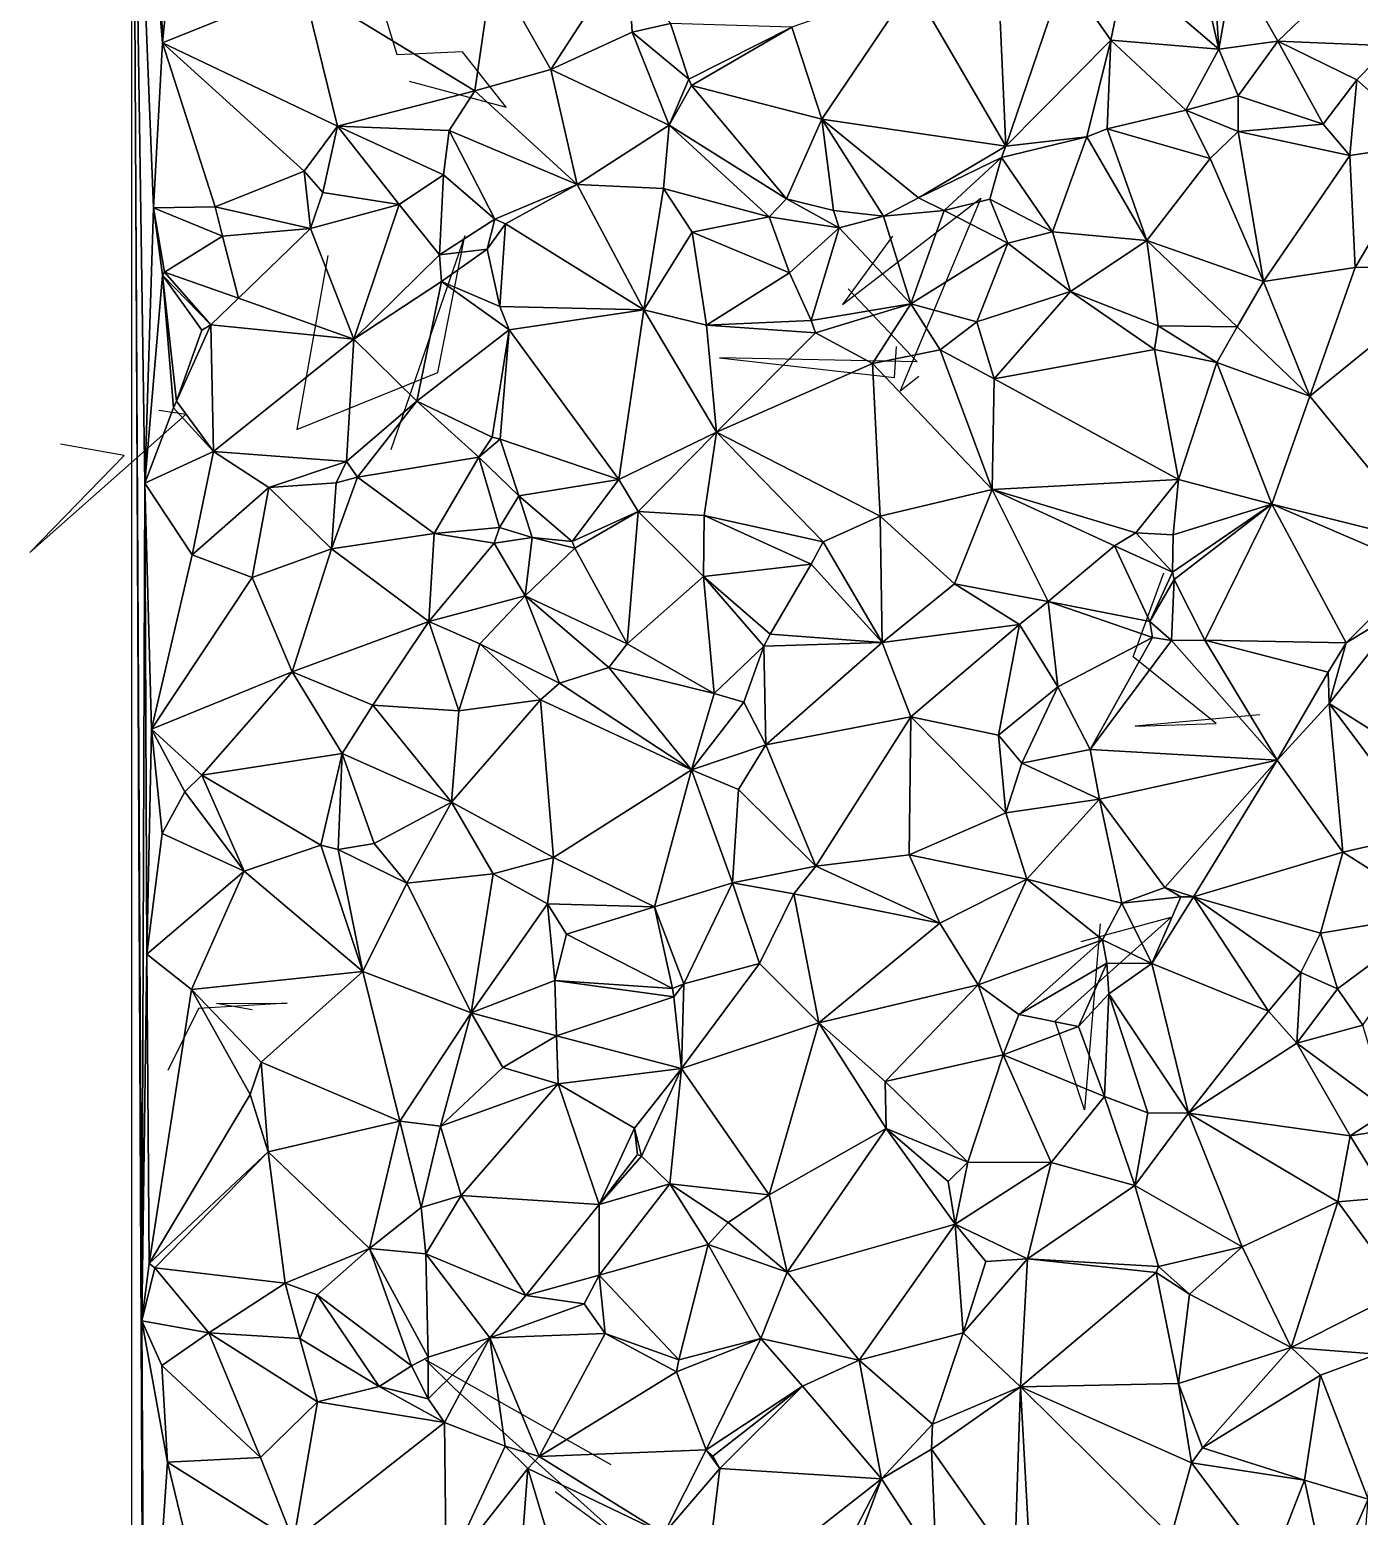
# Model space of a CAD drawing. Header units: metres. Extents: x -15.8 to 15, y -15.7 to 15.
# Drawn here: x -15.84 to -4.85, y -8.17 to 4.13 of the extents above; entities that cross this region are included whole.
import ezdxf

# ---------------------------------------------------------------- set-up
doc = ezdxf.new("R2010")
doc.units = ezdxf.units.M
for name, color, linetype in [('CRACKS', 1, 'Continuous'), ('STREET_MESH', 7, 'Continuous'), ('WATER_LINE', 5, 'Continuous')]:
    doc.layers.add(name, color=color, linetype=linetype)

msp = doc.modelspace()

# ---------------------------------------------------------------- linework, layer by layer
at = {"layer": 'CRACKS'}
for points in [[(-12.704, 3.705, 0.1), (-11.902, 3.49, 0.1), (-12.262, 3.946, 0.1), (-12.801, 3.921, 0.1), (-13.013, 4.61, 0.1)], [(-8.707, 2.421, 0.1), (-9.119, 1.856, 0.1), (-7.975, 2.737, 0.1), (-8.641, 1.142, 0.1), (-8.487, 1.264, 0.1)], [(-13.377, 2.261, 0.1), (-13.633, 0.824, 0.1), (-12.466, 1.294, 0.1), (-12.244, 2.424, 0.1), (-12.855, 0.656, 0.1)], [(-9.072, 1.986, 0.1), (-8.503, 1.383, 0.1), (-10.137, 1.417, 0.1), (-8.69, 1.252, 0.1), (-8.672, 1.509, 0.1)], [(-14.774, 0.984, 0.1), (-14.548, 0.951, 0.1), (-15.841, -0.195, 0.1), (-15.06, 0.609, 0.1), (-15.587, 0.702, 0.1)], [(-5.668, -1.536, 0.1), (-6.698, -1.63, 0.1), (-6.029, -1.61, 0.1), (-6.714, -1.057, 0.1), (-6.461, -0.364, 0.1)], [(-6.988, -3.266, 0.1), (-7.119, -4.803, 0.1), (-7.361, -4.072, 0.1), (-6.404, -3.213, 0.1), (-7.147, -3.416, 0.1)], [(-14.002, -3.976, 0.1), (-14.297, -3.925, 0.1), (-13.711, -3.921, 0.1), (-14.445, -3.966, 0.1), (-14.698, -4.478, 0.1)], [(-11.033, -7.741, 0.1), (-12.567, -6.872, 0.1), (-12.327, -7.108, 0.1), (-10.828, -8.455, 0.1), (-11.496, -7.964, 0.1)]]:
    msp.add_polyline3d(points, dxfattribs=at)
at = {"layer": 'STREET_MESH'}
for points in [[(-14.915, -6.55), (-14.985, 6.893), (-14.884, -14.901)], [(-14.744, 4.02), (-14.985, 6.893), (-14.818, 2.656)], [(-14.744, 4.02), (-14.796, 5.926), (-14.985, 6.893)], [(-14.985, 6.893), (-14.889, 0.38), (-14.818, 2.656)], [(-14.915, -6.55), (-14.889, 0.38), (-14.985, 6.893)], [(-14.796, 5.926), (-14.744, 4.02), (-14.695, 4.501)], [(-5.882, 4.674), (-5.52, 4.035), (-4.601, 4.915)], [(-4.601, 4.915), (-5.52, 4.035), (-4.59, 3.996)], [(-12.012, 4.651), (-11.532, 3.801), (-10.899, 4.776)], [(-11.532, 3.801), (-10.859, 4.109), (-10.899, 4.776)], [(-10.859, 4.109), (-10.541, 4.18), (-10.899, 4.776)], [(-7.768, 3.166), (-7.841, 4.765), (-8.544, 4.498)], [(-7.768, 3.166), (-7.283, 4.594), (-7.841, 4.765)], [(-6.006, 3.968), (-6.181, 4.719), (-6.778, 4.631)], [(-6.181, 4.719), (-6.006, 3.968), (-6.048, 4.631)], [(-6.006, 3.968), (-5.882, 4.674), (-6.048, 4.631)], [(-5.882, 4.674), (-6.006, 3.968), (-5.52, 4.035)], [(-12.012, 4.651), (-13.58, 4.49), (-12.16, 3.623)], [(-11.532, 3.801), (-12.012, 4.651), (-12.16, 3.623)], [(-6.9, 4.042), (-7.283, 4.594), (-7.768, 3.166)], [(-7.283, 4.594), (-6.9, 4.042), (-6.778, 4.631)], [(-6.9, 4.042), (-6.006, 3.968), (-6.778, 4.631)], [(-14.744, 4.02), (-13.58, 4.49), (-14.695, 4.501)], [(-13.58, 4.49), (-14.744, 4.02), (-13.296, 3.332)], [(-12.16, 3.623), (-13.58, 4.49), (-13.296, 3.332)], [(-9.539, 4.15), (-9.291, 3.391), (-8.544, 4.498)], [(-9.291, 3.391), (-7.768, 3.166), (-8.544, 4.498)], [(-10.859, 4.109), (-11.532, 3.801), (-10.553, 3.34)], [(-10.541, 4.18), (-10.859, 4.109), (-10.391, 3.72)], [(-10.391, 3.72), (-10.859, 4.109), (-10.553, 3.34)], [(-9.539, 4.15), (-10.541, 4.18), (-10.391, 3.72)], [(-10.369, 3.668), (-9.539, 4.15), (-10.391, 3.72)], [(-9.539, 4.15), (-10.369, 3.668), (-9.291, 3.391)], [(-14.308, 2.665), (-14.744, 4.02), (-14.818, 2.656)], [(-14.744, 4.02), (-13.572, 2.959), (-13.296, 3.332)], [(-14.308, 2.665), (-13.572, 2.959), (-14.744, 4.02)], [(-7.099, 3.245), (-6.9, 4.042), (-7.768, 3.166)], [(-6.9, 4.042), (-7.099, 3.245), (-6.93, 3.309)], [(-6.28, 3.465), (-6.9, 4.042), (-6.93, 3.309)], [(-6.28, 3.465), (-6.006, 3.968), (-6.9, 4.042)], [(-6.006, 3.968), (-6.28, 3.465), (-5.847, 3.583)], [(-5.52, 4.035), (-6.006, 3.968), (-5.847, 3.583)], [(-5.52, 4.035), (-5.847, 3.583), (-5.143, 3.349)], [(-4.59, 3.996), (-5.52, 4.035), (-4.865, 3.716)], [(-5.52, 4.035), (-5.143, 3.349), (-4.865, 3.716)], [(-4.269, 3.189), (-4.59, 3.996), (-4.865, 3.716)], [(-11.314, 2.849), (-11.532, 3.801), (-12.16, 3.623)], [(-11.532, 3.801), (-11.314, 2.849), (-10.553, 3.34)], [(-10.369, 3.668), (-10.391, 3.72), (-10.553, 3.34)], [(-5.143, 3.349), (-4.922, 3.088), (-4.865, 3.716)], [(-4.922, 3.088), (-4.269, 3.189), (-4.865, 3.716)], [(-12.16, 3.623), (-13.296, 3.332), (-12.372, 3.297)], [(-11.314, 2.849), (-12.16, 3.623), (-12.372, 3.297)], [(-9.583, 2.731), (-10.369, 3.668), (-10.553, 3.34)], [(-10.369, 3.668), (-9.583, 2.731), (-9.291, 3.391)], [(-5.847, 3.583), (-6.28, 3.465), (-5.847, 3.289)], [(-5.847, 3.583), (-5.847, 3.289), (-5.143, 3.349)], [(-6.077, 3.064), (-6.28, 3.465), (-6.93, 3.309)], [(-5.847, 3.289), (-6.28, 3.465), (-6.077, 3.064)], [(-13.572, 2.959), (-13.416, 2.783), (-13.296, 3.332)], [(-13.416, 2.783), (-12.785, 2.684), (-13.296, 3.332)], [(-13.296, 3.332), (-12.42, 2.929), (-12.372, 3.297)], [(-12.785, 2.684), (-12.42, 2.929), (-13.296, 3.332)], [(-10.553, 3.34), (-11.314, 2.849), (-10.599, 2.815)], [(-9.725, 2.581), (-10.553, 3.34), (-10.599, 2.815)], [(-9.725, 2.581), (-9.583, 2.731), (-10.553, 3.34)], [(-9.583, 2.731), (-9.195, 2.635), (-9.291, 3.391)], [(-9.291, 3.391), (-9.195, 2.635), (-8.781, 2.587)], [(-8.491, 2.74), (-9.291, 3.391), (-8.781, 2.587)], [(-8.491, 2.74), (-7.768, 3.166), (-9.291, 3.391)], [(-5.847, 3.289), (-4.922, 3.088), (-5.143, 3.349)], [(-12.42, 2.929), (-11.995, 2.564), (-12.372, 3.297)], [(-11.995, 2.564), (-11.314, 2.849), (-12.372, 3.297)], [(-7.803, 3.074), (-7.099, 3.245), (-7.768, 3.166)], [(-7.382, 2.457), (-7.099, 3.245), (-7.803, 3.074)], [(-7.099, 3.245), (-7.382, 2.457), (-6.602, 2.386)], [(-7.099, 3.245), (-6.602, 2.386), (-6.93, 3.309)], [(-6.602, 2.386), (-6.077, 3.064), (-6.93, 3.309)], [(-5.847, 3.289), (-6.077, 3.064), (-5.636, 2.048)], [(-4.922, 3.088), (-5.847, 3.289), (-5.636, 2.048)], [(-8.491, 2.74), (-7.803, 3.074), (-7.768, 3.166)], [(-4.878, 2.164), (-4.922, 3.088), (-5.636, 2.048)], [(-4.269, 3.189), (-4.922, 3.088), (-4.878, 2.164)], [(-3.942, 2.165), (-4.269, 3.189), (-4.878, 2.164)], [(-13.52, 2.485), (-13.572, 2.959), (-14.308, 2.665)], [(-13.416, 2.783), (-13.572, 2.959), (-13.52, 2.485)], [(-7.803, 3.074), (-8.491, 2.74), (-8.279, 2.635)], [(-7.901, 2.727), (-7.803, 3.074), (-8.279, 2.635)], [(-7.901, 2.727), (-7.382, 2.457), (-7.803, 3.074)], [(-6.077, 3.064), (-6.602, 2.386), (-5.636, 2.048)], [(-12.453, 2.267), (-12.42, 2.929), (-12.785, 2.684)], [(-12.42, 2.929), (-12.453, 2.267), (-11.995, 2.564)], [(-11.995, 2.564), (-11.906, 2.523), (-11.314, 2.849)], [(-11.906, 2.523), (-10.763, 1.812), (-11.314, 2.849)], [(-11.314, 2.849), (-10.763, 1.812), (-10.599, 2.815)], [(-12.785, 2.684), (-13.416, 2.783), (-13.52, 2.485)], [(-10.763, 1.812), (-10.362, 2.455), (-10.599, 2.815)], [(-10.362, 2.455), (-9.725, 2.581), (-10.599, 2.815)], [(-9.146, 2.49), (-9.583, 2.731), (-9.725, 2.581)], [(-9.583, 2.731), (-9.146, 2.49), (-9.195, 2.635)], [(-8.279, 2.635), (-8.491, 2.74), (-8.781, 2.587)], [(-7.901, 2.727), (-8.279, 2.635), (-7.752, 2.363)], [(-7.382, 2.457), (-7.901, 2.727), (-7.752, 2.363)], [(-14.889, 0.38), (-14.743, 2.099), (-14.818, 2.656)], [(-14.246, 2.421), (-14.308, 2.665), (-14.818, 2.656)], [(-14.743, 2.099), (-14.727, 2.123), (-14.818, 2.656)], [(-14.727, 2.123), (-14.246, 2.421), (-14.818, 2.656)], [(-14.246, 2.421), (-13.52, 2.485), (-14.308, 2.665)], [(-13.16, 1.57), (-12.785, 2.684), (-13.52, 2.485)], [(-12.453, 2.267), (-12.785, 2.684), (-13.16, 1.57)], [(-9.195, 2.635), (-9.146, 2.49), (-8.781, 2.587)], [(-8.781, 2.587), (-9.146, 2.49), (-8.555, 1.861)], [(-8.279, 2.635), (-8.781, 2.587), (-8.555, 1.861)], [(-7.752, 2.363), (-8.279, 2.635), (-8.555, 1.861)], [(-14.246, 2.421), (-14.114, 1.909), (-13.52, 2.485)], [(-14.114, 1.909), (-13.16, 1.57), (-13.52, 2.485)], [(-11.995, 2.564), (-12.453, 2.267), (-12.059, 2.314)], [(-11.906, 2.523), (-11.995, 2.564), (-12.059, 2.314)], [(-11.952, 1.841), (-11.906, 2.523), (-12.059, 2.314)], [(-11.906, 2.523), (-11.952, 1.841), (-10.763, 1.812)], [(-10.362, 2.455), (-9.558, 2.118), (-9.725, 2.581)], [(-9.558, 2.118), (-9.146, 2.49), (-9.725, 2.581)], [(-9.377, 1.725), (-9.146, 2.49), (-9.558, 2.118)], [(-9.146, 2.49), (-9.377, 1.725), (-8.555, 1.861)], [(-14.114, 1.909), (-14.246, 2.421), (-14.727, 2.123)], [(-10.245, 1.686), (-10.362, 2.455), (-10.763, 1.812)], [(-10.245, 1.686), (-9.558, 2.118), (-10.362, 2.455)], [(-8.008, 1.713), (-7.752, 2.363), (-8.555, 1.861)], [(-7.233, 1.965), (-7.752, 2.363), (-8.008, 1.713)], [(-7.233, 1.965), (-7.382, 2.457), (-7.752, 2.363)], [(-7.382, 2.457), (-7.233, 1.965), (-6.602, 2.386)], [(-7.233, 1.965), (-6.509, 1.68), (-6.602, 2.386)], [(-6.602, 2.386), (-5.856, 1.671), (-5.636, 2.048)], [(-6.602, 2.386), (-6.509, 1.68), (-5.856, 1.671)], [(-12.436, 2.048), (-12.453, 2.267), (-13.16, 1.57)], [(-12.453, 2.267), (-12.436, 2.048), (-12.059, 2.314)], [(-12.436, 2.048), (-11.952, 1.841), (-12.059, 2.314)], [(-14.889, 0.38), (-14.653, 1.002), (-14.743, 2.099)], [(-14.344, 1.69), (-14.727, 2.123), (-14.743, 2.099)], [(-14.344, 1.69), (-14.743, 2.099), (-14.418, 1.645)], [(-14.743, 2.099), (-14.627, 1.056), (-14.418, 1.645)], [(-14.653, 1.002), (-14.627, 1.056), (-14.743, 2.099)], [(-14.344, 1.69), (-14.114, 1.909), (-14.727, 2.123)], [(-10.245, 1.686), (-9.377, 1.725), (-9.558, 2.118)], [(-4.878, 2.164), (-5.636, 2.048), (-5.253, 1.099)], [(-3.942, 2.165), (-4.878, 2.164), (-5.253, 1.099)], [(-4.257, -0.123), (-3.942, 2.165), (-5.253, 1.099)], [(-12.639, 1.056), (-12.436, 2.048), (-13.16, 1.57)], [(-12.639, 1.056), (-11.875, 1.648), (-12.436, 2.048)], [(-11.875, 1.648), (-11.952, 1.841), (-12.436, 2.048)], [(-5.636, 2.048), (-5.856, 1.671), (-5.253, 1.099)], [(-13.16, 1.57), (-14.114, 1.909), (-14.344, 1.69)], [(-9.377, 1.725), (-9.342, 1.622), (-8.555, 1.861)], [(-9.342, 1.622), (-8.87, 1.368), (-8.555, 1.861)], [(-8.87, 1.368), (-8.311, 1.483), (-8.555, 1.861)], [(-8.311, 1.483), (-8.008, 1.713), (-8.555, 1.861)], [(-7.233, 1.965), (-8.008, 1.713), (-7.866, 1.243)], [(-7.233, 1.965), (-7.866, 1.243), (-6.538, 1.485)], [(-6.509, 1.68), (-7.233, 1.965), (-6.538, 1.485)], [(-11.952, 1.841), (-11.875, 1.648), (-10.763, 1.812)], [(-11.875, 1.648), (-10.97, 0.408), (-10.763, 1.812)], [(-10.97, 0.408), (-10.161, 0.801), (-10.763, 1.812)], [(-10.161, 0.801), (-10.245, 1.686), (-10.763, 1.812)], [(-9.377, 1.725), (-10.245, 1.686), (-9.342, 1.622)], [(-14.627, 1.056), (-14.344, 1.69), (-14.418, 1.645)], [(-14.627, 1.056), (-14.322, 0.641), (-14.344, 1.69)], [(-14.322, 0.641), (-13.16, 1.57), (-14.344, 1.69)], [(-12.018, 0.76), (-11.875, 1.648), (-12.639, 1.056)], [(-12.018, 0.76), (-11.951, 0.743), (-11.875, 1.648)], [(-11.875, 1.648), (-11.951, 0.743), (-10.97, 0.408)], [(-10.245, 1.686), (-10.161, 0.801), (-9.342, 1.622)], [(-10.161, 0.801), (-8.87, 1.368), (-9.342, 1.622)], [(-8.008, 1.713), (-8.311, 1.483), (-7.866, 1.243)], [(-6.023, 1.376), (-6.509, 1.68), (-6.538, 1.485)], [(-5.856, 1.671), (-6.509, 1.68), (-6.023, 1.376)], [(-5.856, 1.671), (-6.023, 1.376), (-5.253, 1.099)], [(-14.322, 0.641), (-13.221, 0.558), (-13.16, 1.57)], [(-13.221, 0.558), (-12.639, 1.056), (-13.16, 1.57)], [(-7.881, 0.328), (-8.311, 1.483), (-8.87, 1.368)], [(-8.311, 1.483), (-7.881, 0.328), (-7.866, 1.243)], [(-7.866, 1.243), (-6.341, 0.41), (-6.538, 1.485)], [(-6.341, 0.41), (-6.023, 1.376), (-6.538, 1.485)], [(-8.87, 1.368), (-10.161, 0.801), (-8.807, 0.105)], [(-7.881, 0.328), (-8.87, 1.368), (-8.807, 0.105)], [(-6.023, 1.376), (-6.341, 0.41), (-5.567, 0.206)], [(-6.023, 1.376), (-5.567, 0.206), (-5.253, 1.099)], [(-7.881, 0.328), (-6.341, 0.41), (-7.866, 1.243)], [(-14.322, 0.641), (-14.653, 1.002), (-14.889, 0.38)], [(-14.627, 1.056), (-14.653, 1.002), (-14.322, 0.641)], [(-13.131, 0.428), (-12.639, 1.056), (-13.221, 0.558)], [(-13.131, 0.428), (-12.128, 0.593), (-12.639, 1.056)], [(-12.128, 0.593), (-12.018, 0.76), (-12.639, 1.056)], [(-5.567, 0.206), (-4.257, -0.123), (-5.253, 1.099)], [(-11.951, 0.743), (-12.018, 0.76), (-12.128, 0.593)], [(-11.796, 0.275), (-11.951, 0.743), (-12.128, 0.593)], [(-11.951, 0.743), (-11.796, 0.275), (-10.97, 0.408)], [(-10.161, 0.801), (-10.97, 0.408), (-10.81, 0.144)], [(-10.161, 0.801), (-10.81, 0.144), (-10.264, 0.111)], [(-9.279, -0.105), (-10.161, 0.801), (-10.264, 0.111)], [(-10.161, 0.801), (-9.279, -0.105), (-8.807, 0.105)], [(-14.498, -0.214), (-14.322, 0.641), (-14.889, 0.38)], [(-14.322, 0.641), (-14.498, -0.214), (-13.864, 0.344)], [(-13.221, 0.558), (-14.322, 0.641), (-13.864, 0.344)], [(-13.308, 0.382), (-13.221, 0.558), (-13.864, 0.344)], [(-13.308, 0.382), (-13.131, 0.428), (-13.221, 0.558)], [(-12.128, 0.593), (-13.131, 0.428), (-12.495, -0.037)], [(-11.956, 0.011), (-12.128, 0.593), (-12.495, -0.037)], [(-11.796, 0.275), (-12.128, 0.593), (-11.956, 0.011)], [(-14.874, -3.517), (-14.889, 0.38), (-14.915, -6.55)], [(-14.889, 0.38), (-14.874, -3.517), (-14.833, -1.656)], [(-14.498, -0.214), (-14.889, 0.38), (-14.833, -1.656)], [(-13.345, -0.163), (-13.308, 0.382), (-13.864, 0.344)], [(-13.131, 0.428), (-13.345, -0.163), (-12.495, -0.037)], [(-13.131, 0.428), (-13.308, 0.382), (-13.345, -0.163)], [(-11.796, 0.275), (-11.354, -0.103), (-10.97, 0.408)], [(-10.97, 0.408), (-11.354, -0.103), (-10.81, 0.144)], [(-7.881, 0.328), (-6.693, -0.031), (-6.341, 0.41)], [(-6.693, -0.031), (-6.384, -0.049), (-6.341, 0.41)], [(-6.341, 0.41), (-6.384, -0.049), (-5.567, 0.206)], [(-14.498, -0.214), (-14.001, -0.401), (-13.864, 0.344)], [(-14.001, -0.401), (-13.345, -0.163), (-13.864, 0.344)], [(-11.685, -0.07), (-11.796, 0.275), (-11.956, 0.011)], [(-11.796, 0.275), (-11.685, -0.07), (-11.354, -0.103)], [(-8.192, -0.454), (-7.881, 0.328), (-8.807, 0.105)], [(-8.192, -0.454), (-7.419, -0.601), (-7.881, 0.328)], [(-7.881, 0.328), (-7.419, -0.601), (-6.869, -0.138)], [(-6.693, -0.031), (-7.881, 0.328), (-6.869, -0.138)], [(-11.354, -0.103), (-11.334, -0.159), (-10.81, 0.144)], [(-11.334, -0.159), (-10.9, -0.951), (-10.81, 0.144)], [(-10.9, -0.951), (-10.27, -0.394), (-10.81, 0.144)], [(-10.81, 0.144), (-10.27, -0.394), (-10.264, 0.111)], [(-6.384, -0.049), (-6.391, -0.356), (-5.567, 0.206)], [(-6.391, -0.356), (-6.377, -0.419), (-5.567, 0.206)], [(-6.377, -0.419), (-6.123, -0.919), (-5.567, 0.206)], [(-6.123, -0.919), (-4.953, -0.941), (-5.567, 0.206)], [(-4.953, -0.941), (-4.34, -0.323), (-5.567, 0.206)], [(-4.34, -0.323), (-4.257, -0.123), (-5.567, 0.206)], [(-12, -0.117), (-11.956, 0.011), (-12.495, -0.037)], [(-12, -0.117), (-11.685, -0.07), (-11.956, 0.011)], [(-10.27, -0.394), (-9.377, -0.29), (-10.264, 0.111)], [(-9.377, -0.29), (-9.279, -0.105), (-10.264, 0.111)], [(-9.279, -0.105), (-8.791, -0.94), (-8.807, 0.105)], [(-8.791, -0.94), (-8.192, -0.454), (-8.807, 0.105)], [(-13.345, -0.163), (-12.54, -0.764), (-12.495, -0.037)], [(-12.54, -0.764), (-12, -0.117), (-12.495, -0.037)], [(-12, -0.117), (-12.54, -0.764), (-11.744, -0.552)], [(-11.685, -0.07), (-12, -0.117), (-11.744, -0.552)], [(-11.334, -0.159), (-11.685, -0.07), (-11.744, -0.552)], [(-11.685, -0.07), (-11.334, -0.159), (-11.354, -0.103)], [(-9.279, -0.105), (-9.377, -0.29), (-8.791, -0.94)], [(-6.391, -0.356), (-6.693, -0.031), (-6.869, -0.138)], [(-6.693, -0.031), (-6.391, -0.356), (-6.384, -0.049)], [(-14.001, -0.401), (-14.498, -0.214), (-14.833, -1.656)], [(-13.345, -0.163), (-14.001, -0.401), (-13.67, -1.181)], [(-12.54, -0.764), (-13.345, -0.163), (-13.67, -1.181)], [(-10.9, -0.951), (-11.334, -0.159), (-11.744, -0.552)], [(-7.419, -0.601), (-6.577, -0.766), (-6.869, -0.138)], [(-6.577, -0.766), (-6.391, -0.356), (-6.869, -0.138)], [(-9.377, -0.29), (-10.27, -0.394), (-9.718, -0.871)], [(-8.791, -0.94), (-9.377, -0.29), (-9.718, -0.871)], [(-6.391, -0.356), (-6.577, -0.766), (-6.377, -0.419)], [(-4.459, -0.644), (-4.34, -0.323), (-4.953, -0.941)], [(-13.67, -1.181), (-14.001, -0.401), (-14.833, -1.656)], [(-10.27, -0.394), (-10.9, -0.951), (-10.18, -1.36)], [(-10.27, -0.394), (-9.769, -0.97), (-9.718, -0.871)], [(-9.769, -0.97), (-10.27, -0.394), (-10.18, -1.36)], [(-8.192, -0.454), (-8.791, -0.94), (-7.655, -0.79)], [(-7.419, -0.601), (-8.192, -0.454), (-7.655, -0.79)], [(-6.577, -0.766), (-6.398, -0.921), (-6.377, -0.419)], [(-6.377, -0.419), (-6.398, -0.921), (-6.123, -0.919)], [(-12.54, -0.764), (-12.118, -0.949), (-11.744, -0.552)], [(-12.118, -0.949), (-11.459, -1.274), (-11.744, -0.552)], [(-10.9, -0.951), (-11.744, -0.552), (-11.051, -1.145)], [(-11.744, -0.552), (-11.459, -1.274), (-11.051, -1.145)], [(-7.338, -1.306), (-7.419, -0.601), (-7.655, -0.79)], [(-6.556, -0.898), (-7.419, -0.601), (-7.338, -1.306)], [(-6.556, -0.898), (-6.577, -0.766), (-7.419, -0.601)], [(-5.094, -1.443), (-4.459, -0.644), (-4.953, -0.941)], [(-4.459, -0.644), (-5.094, -1.443), (-4.057, -2.098)], [(-13.003, -1.456), (-12.54, -0.764), (-13.67, -1.181)], [(-13.003, -1.456), (-12.291, -1.504), (-12.54, -0.764)], [(-12.291, -1.504), (-12.118, -0.949), (-12.54, -0.764)], [(-8.791, -0.94), (-8.555, -1.554), (-7.655, -0.79)], [(-8.555, -1.554), (-7.829, -1.705), (-7.655, -0.79)], [(-7.829, -1.705), (-7.338, -1.306), (-7.655, -0.79)], [(-6.398, -0.921), (-6.577, -0.766), (-6.556, -0.898)], [(-12.118, -0.949), (-12.291, -1.504), (-11.616, -1.412)], [(-11.459, -1.274), (-12.118, -0.949), (-11.616, -1.412)], [(-10.18, -1.36), (-10.9, -0.951), (-11.051, -1.145)], [(-9.936, -1.432), (-9.769, -0.97), (-10.18, -1.36)], [(-9.769, -0.97), (-9.936, -1.432), (-9.753, -1.786)], [(-9.769, -0.97), (-8.791, -0.94), (-9.718, -0.871)], [(-8.791, -0.94), (-9.769, -0.97), (-9.753, -1.786)], [(-8.555, -1.554), (-8.791, -0.94), (-9.753, -1.786)], [(-6.556, -0.898), (-7.338, -1.306), (-7.07, -1.824)], [(-6.398, -0.921), (-6.556, -0.898), (-7.07, -1.824)], [(-6.398, -0.921), (-7.07, -1.824), (-5.525, -1.912)], [(-6.123, -0.919), (-6.398, -0.921), (-5.525, -1.912)], [(-5.103, -1.185), (-6.123, -0.919), (-5.525, -1.912)], [(-5.103, -1.185), (-4.953, -0.941), (-6.123, -0.919)], [(-5.103, -1.185), (-5.094, -1.443), (-4.953, -0.941)], [(-14.419, -2.036), (-13.67, -1.181), (-14.833, -1.656)], [(-14.419, -2.036), (-13.256, -1.856), (-13.67, -1.181)], [(-13.256, -1.856), (-13.003, -1.456), (-13.67, -1.181)], [(-11.459, -1.274), (-10.367, -1.991), (-11.051, -1.145)], [(-10.367, -1.991), (-10.18, -1.36), (-11.051, -1.145)], [(-5.094, -1.443), (-5.103, -1.185), (-5.525, -1.912)], [(-10.367, -1.991), (-11.459, -1.274), (-11.616, -1.412)], [(-7.338, -1.306), (-7.829, -1.705), (-7.637, -1.937)], [(-7.07, -1.824), (-7.338, -1.306), (-7.637, -1.937)], [(-13.003, -1.456), (-13.256, -1.856), (-12.353, -2.259)], [(-12.291, -1.504), (-13.003, -1.456), (-12.353, -2.259)], [(-11.509, -2.716), (-11.616, -1.412), (-12.353, -2.259)], [(-11.616, -1.412), (-12.291, -1.504), (-12.353, -2.259)], [(-10.367, -1.991), (-11.616, -1.412), (-11.509, -2.716)], [(-10.367, -1.991), (-9.936, -1.432), (-10.18, -1.36)], [(-9.936, -1.432), (-10.367, -1.991), (-9.753, -1.786)], [(-4.982, -2.673), (-5.094, -1.443), (-5.525, -1.912)], [(-4.057, -2.098), (-5.094, -1.443), (-4.292, -2.517)], [(-5.094, -1.443), (-4.982, -2.673), (-4.292, -2.517)], [(-9.339, -2.789), (-8.555, -1.554), (-9.753, -1.786)], [(-9.339, -2.789), (-8.567, -2.694), (-8.555, -1.554)], [(-8.555, -1.554), (-8.567, -2.694), (-7.769, -2.348)], [(-7.829, -1.705), (-8.555, -1.554), (-7.769, -2.348)], [(-14.874, -3.517), (-14.745, -2.519), (-14.833, -1.656)], [(-14.558, -2.175), (-14.419, -2.036), (-14.833, -1.656)], [(-14.745, -2.519), (-14.558, -2.175), (-14.833, -1.656)], [(-7.829, -1.705), (-7.769, -2.348), (-7.637, -1.937)], [(-10.367, -1.991), (-9.978, -2.154), (-9.753, -1.786)], [(-9.978, -2.154), (-9.339, -2.789), (-9.753, -1.786)], [(-6.995, -2.234), (-7.07, -1.824), (-7.637, -1.937)], [(-7.07, -1.824), (-6.995, -2.234), (-5.525, -1.912)], [(-14.419, -2.036), (-13.433, -2.615), (-13.256, -1.856)], [(-13.433, -2.615), (-13.289, -2.65), (-13.256, -1.856)], [(-13.289, -2.65), (-12.992, -2.6), (-13.256, -1.856)], [(-13.256, -1.856), (-12.992, -2.6), (-12.353, -2.259)], [(-7.769, -2.348), (-6.995, -2.234), (-7.637, -1.937)], [(-6.995, -2.234), (-6.453, -2.966), (-5.525, -1.912)], [(-6.453, -2.966), (-6.216, -3.042), (-5.525, -1.912)], [(-6.216, -3.042), (-4.982, -2.673), (-5.525, -1.912)], [(-14.558, -2.175), (-14.069, -2.831), (-14.419, -2.036)], [(-14.069, -2.831), (-13.433, -2.615), (-14.419, -2.036)], [(-10.675, -3.126), (-10.367, -1.991), (-11.509, -2.716)], [(-10.028, -2.927), (-10.367, -1.991), (-10.675, -3.126)], [(-10.028, -2.927), (-9.978, -2.154), (-10.367, -1.991)], [(-14.069, -2.831), (-14.558, -2.175), (-14.745, -2.519)], [(-9.978, -2.154), (-10.028, -2.927), (-9.339, -2.789)], [(-12.992, -2.6), (-12.722, -2.929), (-12.353, -2.259)], [(-12.722, -2.929), (-12.009, -2.851), (-12.353, -2.259)], [(-12.009, -2.851), (-11.509, -2.716), (-12.353, -2.259)], [(-6.995, -2.234), (-7.769, -2.348), (-7.595, -2.895)], [(-6.808, -3.095), (-6.995, -2.234), (-7.595, -2.895)], [(-6.453, -2.966), (-6.995, -2.234), (-6.808, -3.095)], [(-7.769, -2.348), (-8.567, -2.694), (-7.595, -2.895)], [(-14.069, -2.831), (-14.745, -2.519), (-14.874, -3.517)], [(-4.982, -2.673), (-4.183, -3.178), (-4.292, -2.517)], [(-14.069, -2.831), (-13.086, -3.661), (-13.433, -2.615)], [(-13.086, -3.661), (-13.289, -2.65), (-13.433, -2.615)], [(-12.992, -2.6), (-13.289, -2.65), (-12.722, -2.929)], [(-13.289, -2.65), (-13.086, -3.661), (-12.722, -2.929)], [(-8.567, -2.694), (-9.339, -2.789), (-8.313, -3.261)], [(-7.595, -2.895), (-8.567, -2.694), (-8.313, -3.261)], [(-5.165, -3.342), (-4.982, -2.673), (-6.216, -3.042)], [(-5.165, -3.342), (-4.183, -3.178), (-4.982, -2.673)], [(-12.009, -2.851), (-11.558, -3.101), (-11.509, -2.716)], [(-11.558, -3.101), (-10.675, -3.126), (-11.509, -2.716)], [(-10.028, -2.927), (-9.523, -3.017), (-9.339, -2.789)], [(-9.339, -2.789), (-9.523, -3.017), (-8.313, -3.261)], [(-14.069, -2.831), (-14.874, -3.517), (-14.504, -3.81)], [(-13.086, -3.661), (-14.069, -2.831), (-14.504, -3.81)], [(-13.086, -3.661), (-12.191, -4.003), (-12.722, -2.929)], [(-12.191, -4.003), (-12.009, -2.851), (-12.722, -2.929)], [(-11.558, -3.101), (-12.009, -2.851), (-12.191, -4.003)], [(-10.432, -3.762), (-10.028, -2.927), (-10.675, -3.126)], [(-10.028, -2.927), (-10.432, -3.762), (-9.806, -3.594)], [(-9.523, -3.017), (-10.028, -2.927), (-9.806, -3.594)], [(-7.998, -3.771), (-7.595, -2.895), (-8.313, -3.261)], [(-7.998, -3.771), (-6.968, -3.397), (-7.595, -2.895)], [(-6.968, -3.397), (-6.808, -3.095), (-7.595, -2.895)], [(-9.314, -4.084), (-9.523, -3.017), (-9.806, -3.594)], [(-9.523, -3.017), (-9.314, -4.084), (-8.313, -3.261)], [(-6.321, -3.043), (-6.453, -2.966), (-6.808, -3.095)], [(-6.321, -3.043), (-6.808, -3.095), (-6.56, -3.593)], [(-6.56, -3.593), (-5.595, -3.987), (-6.216, -3.042)], [(-6.321, -3.043), (-6.56, -3.593), (-6.216, -3.042)], [(-6.453, -2.966), (-6.321, -3.043), (-6.216, -3.042)], [(-6.216, -3.042), (-5.595, -3.987), (-5.329, -3.668)], [(-5.165, -3.342), (-6.216, -3.042), (-5.329, -3.668)], [(-11.558, -3.101), (-12.191, -4.003), (-11.499, -3.735)], [(-11.558, -3.101), (-11.401, -3.351), (-10.675, -3.126)], [(-11.401, -3.351), (-11.558, -3.101), (-11.499, -3.735)], [(-11.401, -3.351), (-10.525, -3.802), (-10.675, -3.126)], [(-10.525, -3.802), (-10.432, -3.762), (-10.675, -3.126)], [(-6.808, -3.095), (-6.968, -3.397), (-6.56, -3.593)], [(-5.165, -3.342), (-5.026, -3.804), (-4.183, -3.178)], [(-5.026, -3.804), (-4.817, -4.105), (-4.183, -3.178)], [(-9.314, -4.084), (-7.998, -3.771), (-8.313, -3.261)], [(-10.525, -3.802), (-11.401, -3.351), (-11.499, -3.735)], [(-7.998, -3.771), (-7.662, -4.015), (-6.968, -3.397)], [(-6.968, -3.397), (-7.662, -4.015), (-6.932, -3.591)], [(-6.56, -3.593), (-6.968, -3.397), (-6.932, -3.591)], [(-5.026, -3.804), (-5.165, -3.342), (-5.329, -3.668)], [(-14.874, -3.517), (-14.915, -6.55), (-14.854, -6.076)], [(-14.504, -3.81), (-14.874, -3.517), (-14.854, -6.076)], [(-13.926, -4.411), (-13.086, -3.661), (-14.504, -3.81)], [(-12.78, -4.898), (-13.086, -3.661), (-13.926, -4.411)], [(-13.086, -3.661), (-12.78, -4.898), (-12.191, -4.003)], [(-9.314, -4.084), (-9.806, -3.594), (-10.452, -4.462)], [(-9.806, -3.594), (-10.432, -3.762), (-10.452, -4.462)], [(-7.662, -4.015), (-7.167, -4.116), (-6.932, -3.591)], [(-6.932, -3.591), (-7.167, -4.116), (-6.916, -3.846)], [(-6.56, -3.593), (-6.932, -3.591), (-6.916, -3.846)], [(-6.258, -4.832), (-6.56, -3.593), (-6.916, -3.846)], [(-5.595, -3.987), (-6.56, -3.593), (-6.258, -4.832)], [(-5.595, -3.987), (-5.362, -4.253), (-5.329, -3.668)], [(-5.362, -4.253), (-5.026, -3.804), (-5.329, -3.668)], [(-14.018, -4.677), (-14.504, -3.81), (-14.854, -6.076)], [(-14.018, -4.677), (-13.926, -4.411), (-14.504, -3.81)], [(-12.191, -4.003), (-11.485, -4.193), (-11.499, -3.735)], [(-11.485, -4.193), (-10.515, -3.87), (-11.499, -3.735)], [(-10.515, -3.87), (-10.525, -3.802), (-11.499, -3.735)], [(-10.525, -3.802), (-10.515, -3.87), (-10.432, -3.762)], [(-10.432, -3.762), (-10.515, -3.87), (-10.452, -4.462)], [(-7.998, -3.771), (-9.314, -4.084), (-8.767, -4.571)], [(-7.791, -4.349), (-7.998, -3.771), (-8.767, -4.571)], [(-7.662, -4.015), (-7.998, -3.771), (-7.791, -4.349)], [(-5.026, -3.804), (-5.362, -4.253), (-4.817, -4.105)], [(-10.515, -3.87), (-11.485, -4.193), (-10.452, -4.462)], [(-7.167, -4.116), (-6.952, -4.694), (-6.916, -3.846)], [(-6.952, -4.694), (-6.593, -4.83), (-6.916, -3.846)], [(-6.593, -4.83), (-6.258, -4.832), (-6.916, -3.846)], [(-12.78, -4.898), (-12.444, -4.94), (-12.191, -4.003)], [(-12.444, -4.94), (-11.928, -4.453), (-12.191, -4.003)], [(-11.928, -4.453), (-11.485, -4.193), (-12.191, -4.003)], [(-7.167, -4.116), (-7.662, -4.015), (-7.791, -4.349)], [(-5.362, -4.253), (-5.595, -3.987), (-6.258, -4.832)], [(-9.727, -5.506), (-9.314, -4.084), (-10.452, -4.462)], [(-9.314, -4.084), (-9.727, -5.506), (-8.757, -4.96)], [(-8.767, -4.571), (-9.314, -4.084), (-8.757, -4.96)], [(-7.167, -4.116), (-7.791, -4.349), (-6.952, -4.694)], [(-5.362, -4.253), (-4.603, -4.812), (-4.817, -4.105)], [(-11.485, -4.193), (-11.928, -4.453), (-11.471, -4.589)], [(-11.485, -4.193), (-11.471, -4.589), (-10.452, -4.462)], [(-4.92, -5.019), (-5.362, -4.253), (-6.258, -4.832)], [(-4.92, -5.019), (-4.603, -4.812), (-5.362, -4.253)], [(-14.018, -4.677), (-13.868, -5.152), (-13.926, -4.411)], [(-13.868, -5.152), (-12.78, -4.898), (-13.926, -4.411)], [(-8.082, -5.238), (-7.791, -4.349), (-8.767, -4.571)], [(-7.791, -4.349), (-8.082, -5.238), (-7.394, -5.24)], [(-6.952, -4.694), (-7.791, -4.349), (-7.394, -5.24)], [(-11.928, -4.453), (-12.444, -4.94), (-11.471, -4.589)], [(-11.471, -4.589), (-10.84, -4.956), (-10.452, -4.462)], [(-10.84, -4.956), (-10.782, -5.188), (-10.452, -4.462)], [(-10.782, -5.188), (-10.548, -5.416), (-10.452, -4.462)], [(-10.548, -5.416), (-9.727, -5.506), (-10.452, -4.462)], [(-12.444, -4.94), (-12.272, -5.513), (-11.471, -4.589)], [(-12.272, -5.513), (-11.133, -5.586), (-11.471, -4.589)], [(-11.133, -5.586), (-10.84, -4.956), (-11.471, -4.589)], [(-8.082, -5.238), (-8.767, -4.571), (-8.757, -4.96)], [(-13.868, -5.152), (-14.018, -4.677), (-14.854, -6.076)], [(-6.702, -5.431), (-6.952, -4.694), (-7.394, -5.24)], [(-6.702, -5.431), (-6.593, -4.83), (-6.952, -4.694)], [(-12.78, -4.898), (-13.868, -5.152), (-13.032, -5.952)], [(-12.78, -4.898), (-13.032, -5.952), (-12.605, -5.613)], [(-12.444, -4.94), (-12.78, -4.898), (-12.605, -5.613)], [(-6.593, -4.83), (-6.702, -5.431), (-6.258, -4.832)], [(-6.702, -5.431), (-5.815, -5.938), (-6.258, -4.832)], [(-5.815, -5.938), (-5.022, -5.565), (-6.258, -4.832)], [(-5.022, -5.565), (-4.92, -5.019), (-6.258, -4.832)], [(-4.61, -4.97), (-4.603, -4.812), (-4.92, -5.019)], [(-12.272, -5.513), (-12.444, -4.94), (-12.605, -5.613)], [(-10.815, -5.174), (-10.84, -4.956), (-11.133, -5.586)], [(-10.815, -5.174), (-10.782, -5.188), (-10.84, -4.956)], [(-9.727, -5.506), (-9.576, -6.147), (-8.757, -4.96)], [(-9.576, -6.147), (-8.188, -5.751), (-8.757, -4.96)], [(-8.188, -5.751), (-8.245, -5.397), (-8.757, -4.96)], [(-8.245, -5.397), (-8.082, -5.238), (-8.757, -4.96)], [(-4.605, -5.53), (-4.92, -5.019), (-5.022, -5.565)], [(-4.61, -4.97), (-4.92, -5.019), (-4.605, -5.53)], [(-14.806, -6.11), (-13.868, -5.152), (-14.854, -6.076)], [(-13.868, -5.152), (-14.806, -6.11), (-13.729, -6.239)], [(-13.032, -5.952), (-13.868, -5.152), (-13.729, -6.239)], [(-10.782, -5.188), (-10.815, -5.174), (-11.133, -5.586)], [(-10.782, -5.188), (-11.133, -5.586), (-10.548, -5.416)], [(-8.188, -5.751), (-8.082, -5.238), (-8.245, -5.397)], [(-8.082, -5.238), (-8.188, -5.751), (-7.394, -5.24)], [(-8.188, -5.751), (-7.59, -6.036), (-7.394, -5.24)], [(-7.59, -6.036), (-6.702, -5.431), (-7.394, -5.24)], [(-12.564, -5.995), (-12.272, -5.513), (-12.605, -5.613)], [(-11.738, -6.34), (-12.272, -5.513), (-12.564, -5.995)], [(-11.133, -5.586), (-12.272, -5.513), (-11.738, -6.34)], [(-10.231, -5.918), (-10.548, -5.416), (-11.133, -6.171)], [(-10.548, -5.416), (-11.133, -5.586), (-11.133, -6.171)], [(-10.548, -5.416), (-10.231, -5.918), (-10.064, -5.735)], [(-9.727, -5.506), (-10.548, -5.416), (-10.064, -5.735)], [(-9.576, -6.147), (-9.727, -5.506), (-10.064, -5.735)], [(-6.506, -6.099), (-6.702, -5.431), (-7.59, -6.036)], [(-5.815, -5.938), (-6.702, -5.431), (-6.506, -6.099)], [(-4.484, -6.302), (-4.605, -5.53), (-5.022, -5.565)], [(-13.032, -5.952), (-12.564, -5.995), (-12.605, -5.613)], [(-11.133, -5.586), (-11.738, -6.34), (-11.133, -6.171)], [(-5.022, -5.565), (-5.815, -5.938), (-5.408, -6.77)], [(-4.484, -6.302), (-5.022, -5.565), (-5.408, -6.77)], [(-10.231, -5.918), (-9.576, -6.147), (-10.064, -5.735)], [(-9.576, -6.147), (-8.982, -6.876), (-8.188, -5.751)], [(-8.188, -5.751), (-8.982, -6.876), (-8.122, -6.65)], [(-7.934, -6.06), (-8.188, -5.751), (-8.122, -6.65)], [(-8.188, -5.751), (-7.934, -6.06), (-7.59, -6.036)], [(-13.464, -6.335), (-13.032, -5.952), (-13.729, -6.239)], [(-13.032, -5.952), (-13.464, -6.335), (-12.684, -6.922)], [(-13.032, -5.952), (-12.546, -6.849), (-12.564, -5.995)], [(-12.546, -6.849), (-13.032, -5.952), (-12.684, -6.922)], [(-12.037, -6.69), (-11.738, -6.34), (-12.564, -5.995)], [(-12.546, -6.849), (-12.037, -6.69), (-12.564, -5.995)], [(-10.231, -5.918), (-11.133, -6.171), (-10.474, -6.871)], [(-9.794, -6.695), (-10.231, -5.918), (-10.474, -6.871)], [(-9.576, -6.147), (-10.231, -5.918), (-9.794, -6.695)], [(-5.815, -5.938), (-6.506, -6.099), (-6.248, -6.33)], [(-5.408, -6.77), (-5.815, -5.938), (-6.248, -6.33)], [(-14.915, -6.55), (-14.806, -6.11), (-14.854, -6.076)], [(-14.361, -6.65), (-14.806, -6.11), (-14.915, -6.55)], [(-13.729, -6.239), (-14.806, -6.11), (-14.361, -6.65)], [(-8.982, -6.876), (-9.576, -6.147), (-9.794, -6.695)], [(-7.648, -7.096), (-7.59, -6.036), (-8.122, -6.65)], [(-7.59, -6.036), (-7.934, -6.06), (-8.122, -6.65)], [(-7.648, -7.096), (-6.524, -6.149), (-7.59, -6.036)], [(-6.524, -6.149), (-6.506, -6.099), (-7.59, -6.036)], [(-6.506, -6.099), (-6.524, -6.149), (-6.248, -6.33)], [(-13.729, -6.239), (-14.361, -6.65), (-13.608, -6.696)], [(-13.464, -6.335), (-13.729, -6.239), (-13.608, -6.696)], [(-11.738, -6.34), (-11.255, -6.41), (-11.133, -6.171)], [(-11.133, -6.171), (-11.255, -6.41), (-11.083, -6.655)], [(-10.474, -6.871), (-11.133, -6.171), (-11.083, -6.655)], [(-6.524, -6.149), (-7.648, -7.096), (-6.339, -7.068)], [(-6.524, -6.149), (-6.339, -7.068), (-6.248, -6.33)], [(-12.952, -7.093), (-13.464, -6.335), (-13.608, -6.696)], [(-13.464, -6.335), (-12.952, -7.093), (-12.684, -6.922)], [(-12.037, -6.69), (-11.255, -6.41), (-11.738, -6.34)], [(-6.339, -7.068), (-5.408, -6.77), (-6.248, -6.33)], [(-4.484, -6.302), (-5.408, -6.77), (-4.696, -6.824)], [(-11.255, -6.41), (-12.037, -6.69), (-11.083, -6.655)], [(-14.915, -6.55), (-14.891, -10.498), (-14.702, -7.719)], [(-14.891, -10.498), (-14.915, -6.55), (-14.884, -14.901)], [(-14.749, -6.919), (-14.915, -6.55), (-14.702, -7.719)], [(-14.749, -6.919), (-14.361, -6.65), (-14.915, -6.55)], [(-14.749, -6.919), (-13.933, -7.68), (-14.361, -6.65)], [(-14.361, -6.65), (-13.46, -7.219), (-13.608, -6.696)], [(-14.361, -6.65), (-13.933, -7.68), (-13.46, -7.219)], [(-13.46, -7.219), (-12.952, -7.093), (-13.608, -6.696)], [(-12.037, -6.69), (-12.547, -7.195), (-12.41, -7.391)], [(-12.546, -6.849), (-12.547, -7.195), (-12.037, -6.69)], [(-12.037, -6.69), (-12.41, -7.391), (-11.91, -7.585)], [(-12.037, -6.69), (-11.627, -7.671), (-11.083, -6.655)], [(-11.627, -7.671), (-12.037, -6.69), (-11.91, -7.585)], [(-11.627, -7.671), (-10.493, -6.97), (-11.083, -6.655)], [(-10.493, -6.97), (-10.474, -6.871), (-11.083, -6.655)], [(-10.493, -6.97), (-9.794, -6.695), (-10.474, -6.871)], [(-10.247, -7.617), (-9.794, -6.695), (-10.493, -6.97)], [(-10.247, -7.617), (-9.449, -7.091), (-9.794, -6.695)], [(-9.449, -7.091), (-8.982, -6.876), (-9.794, -6.695)], [(-8.982, -6.876), (-8.375, -7.403), (-8.122, -6.65)], [(-8.375, -7.403), (-7.648, -7.096), (-8.122, -6.65)], [(-12.547, -7.195), (-12.546, -6.849), (-12.684, -6.922)], [(-9.449, -7.091), (-8.798, -7.855), (-8.982, -6.876)], [(-8.798, -7.855), (-8.375, -7.403), (-8.982, -6.876)], [(-6.143, -7.601), (-5.408, -6.77), (-6.339, -7.068)], [(-5.166, -7), (-5.408, -6.77), (-6.143, -7.601)], [(-5.408, -6.77), (-5.166, -7), (-4.696, -6.824)], [(-5.166, -7), (-4.773, -8.024), (-4.696, -6.824)], [(-13.933, -7.68), (-14.749, -6.919), (-14.702, -7.719)], [(-12.952, -7.093), (-12.547, -7.195), (-12.684, -6.922)], [(-11.627, -7.671), (-10.247, -7.617), (-10.493, -6.97)], [(-5.166, -7), (-6.143, -7.601), (-5.299, -7.867)], [(-4.773, -8.024), (-5.166, -7), (-5.299, -7.867)], [(-12.41, -7.391), (-12.952, -7.093), (-13.46, -7.219)], [(-12.547, -7.195), (-12.952, -7.093), (-12.41, -7.391)], [(-9.449, -7.091), (-10.247, -7.617), (-10.191, -7.669)], [(-9.449, -7.091), (-10.191, -7.669), (-10.133, -7.772)], [(-8.798, -7.855), (-9.449, -7.091), (-10.133, -7.772)], [(-8.383, -7.61), (-7.696, -8.588), (-7.648, -7.096)], [(-8.375, -7.403), (-8.383, -7.61), (-7.648, -7.096)], [(-7.696, -8.588), (-7.563, -8.601), (-7.648, -7.096)], [(-6.339, -7.068), (-7.648, -7.096), (-6.233, -7.723)], [(-7.648, -7.096), (-6.401, -8.33), (-6.233, -7.723)], [(-7.648, -7.096), (-7.563, -8.601), (-6.401, -8.33)], [(-6.143, -7.601), (-6.339, -7.068), (-6.233, -7.723)], [(-13.46, -7.219), (-13.933, -7.68), (-13.66, -8.371)], [(-12.41, -7.391), (-13.46, -7.219), (-13.66, -8.371)], [(-12.396, -8.631), (-12.41, -7.391), (-13.66, -8.371)], [(-12.41, -7.391), (-12.396, -8.631), (-11.91, -7.585)], [(-8.383, -7.61), (-8.375, -7.403), (-8.798, -7.855)], [(-12.396, -8.631), (-11.722, -7.771), (-11.91, -7.585)], [(-11.722, -7.771), (-11.627, -7.671), (-11.91, -7.585)], [(-10.597, -8.311), (-10.247, -7.617), (-11.627, -7.671)], [(-10.247, -7.617), (-10.597, -8.311), (-10.133, -7.772)], [(-10.191, -7.669), (-10.247, -7.617), (-10.133, -7.772)], [(-8.383, -7.61), (-8.798, -7.855), (-8.344, -8.552)], [(-7.696, -8.588), (-8.383, -7.61), (-8.344, -8.552)], [(-5.299, -7.867), (-6.143, -7.601), (-6.233, -7.723)], [(-14.891, -10.498), (-14.368, -9.096), (-14.702, -7.719)], [(-13.66, -8.371), (-13.933, -7.68), (-14.702, -7.719)], [(-14.368, -9.096), (-13.66, -8.371), (-14.702, -7.719)], [(-11.722, -7.771), (-10.597, -8.311), (-11.627, -7.671)], [(-6.401, -8.33), (-5.58, -8.592), (-6.233, -7.723)], [(-5.58, -8.592), (-5.299, -7.867), (-6.233, -7.723)], [(-11.798, -8.789), (-11.722, -7.771), (-12.396, -8.631)], [(-11.722, -7.771), (-11.798, -8.789), (-11.413, -8.8)], [(-10.597, -8.311), (-11.722, -7.771), (-11.413, -8.8)], [(-10.597, -8.311), (-10.286, -9.026), (-10.133, -7.772)], [(-10.286, -9.026), (-8.798, -7.855), (-10.133, -7.772)], [(-8.798, -7.855), (-10.286, -9.026), (-9.64, -9.489)], [(-9.426, -9.541), (-8.798, -7.855), (-9.64, -9.489)], [(-8.798, -7.855), (-9.426, -9.541), (-8.344, -8.552)], [(-5.299, -7.867), (-5.58, -8.592), (-5.103, -8.777)], [(-4.773, -8.024), (-5.299, -7.867), (-5.103, -8.777)], [(-4.826, -8.716), (-4.773, -8.024), (-5.103, -8.777)]]:
    msp.add_3dface(points, dxfattribs=at)
at = {"layer": 'WATER_LINE'}
msp.add_3dface([(-14.999, -14.995, 0.05), (14.996, -14.995, 0.05), (14.996, 14.997, 0.05), (-14.999, 14.997, 0.05)], dxfattribs=at)

doc.saveas('drawing.dxf')
